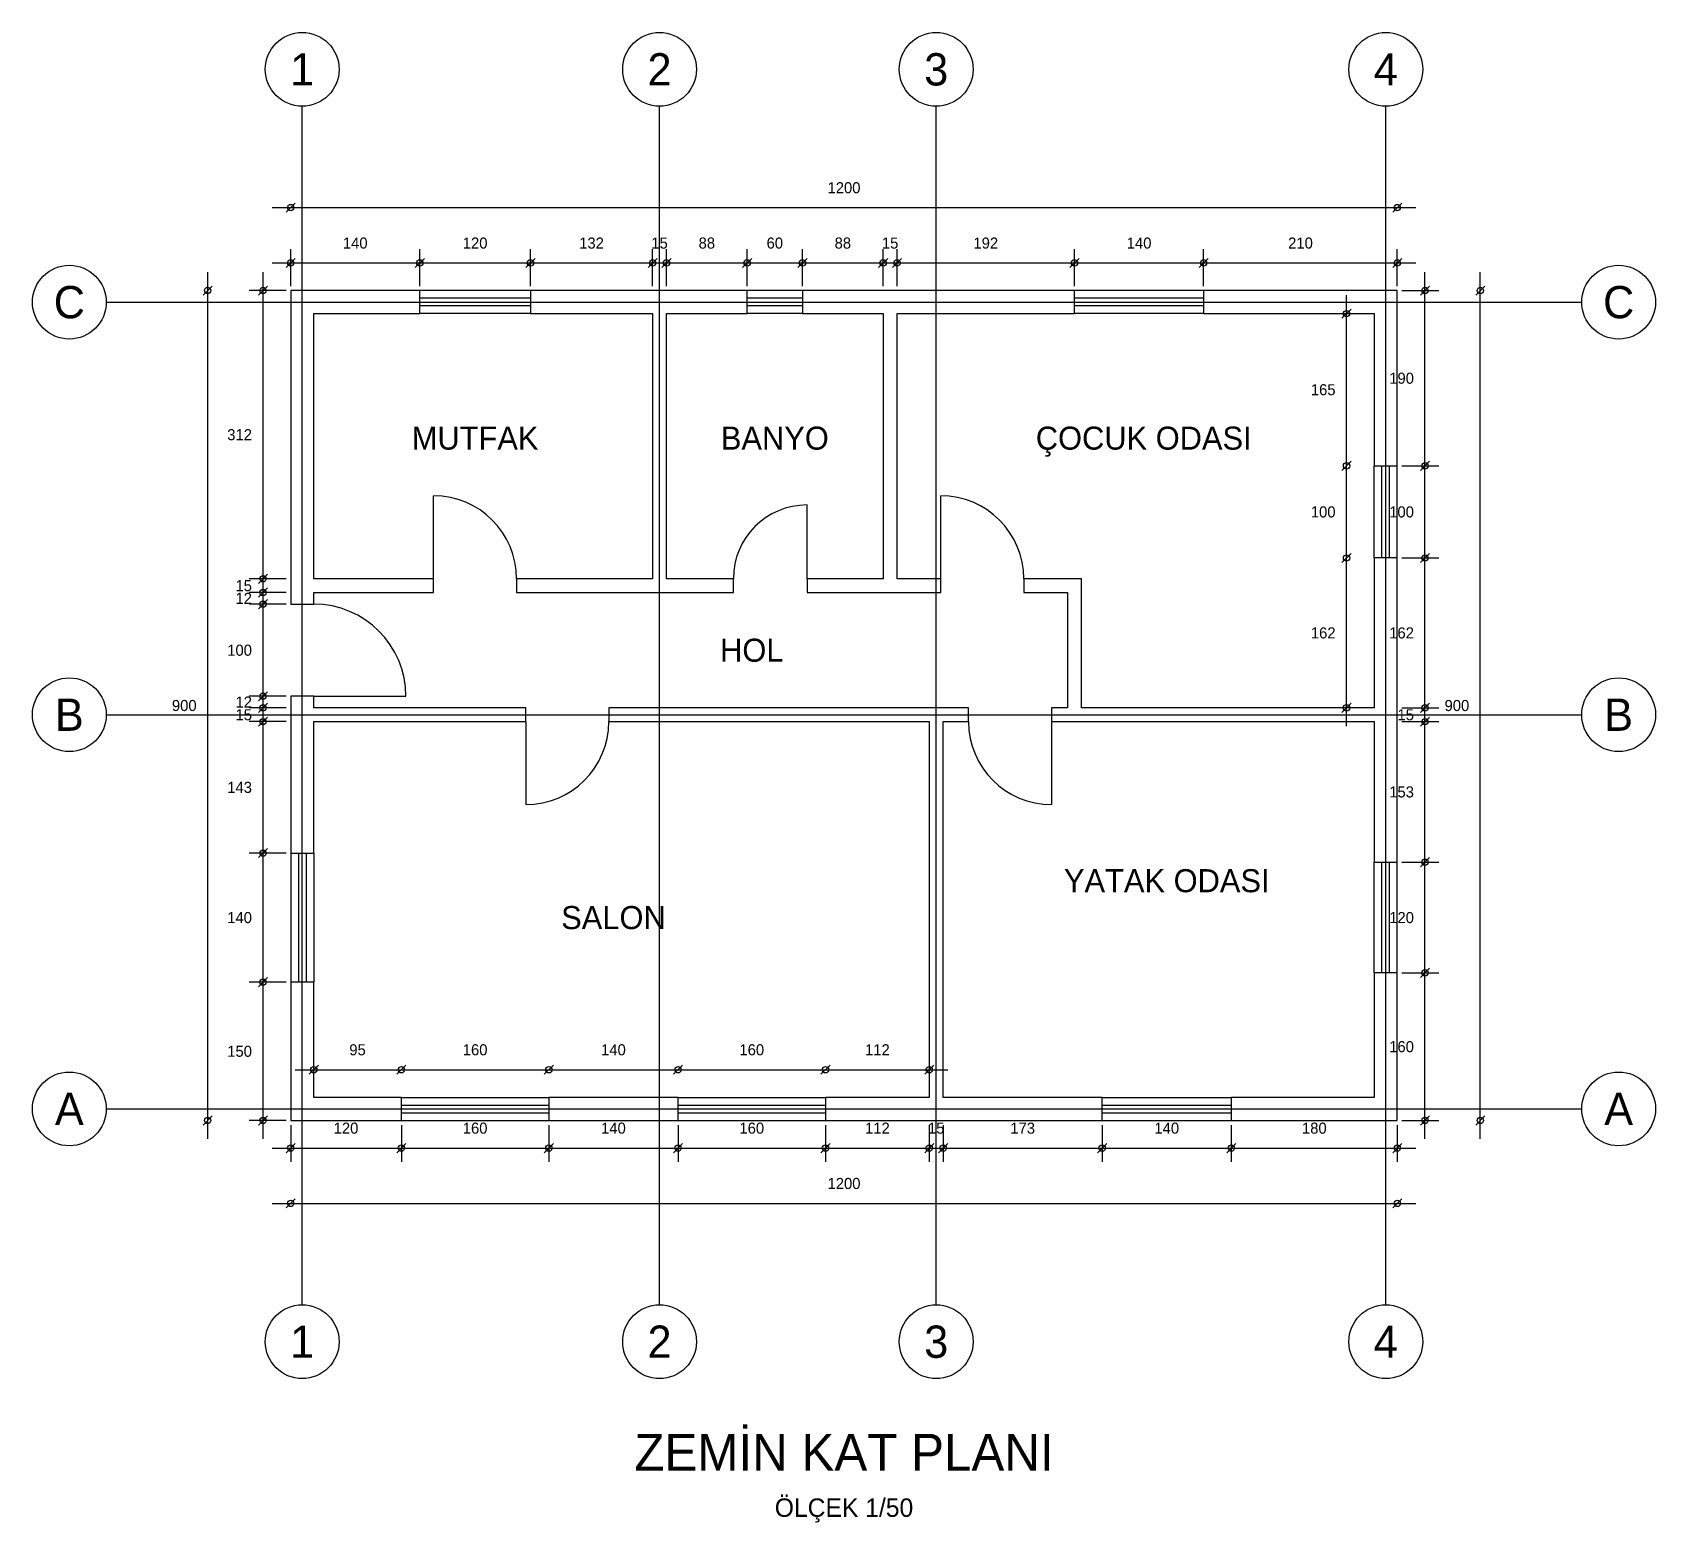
# Model space of a CAD drawing. Header units: centimetres. Extents: x 720 to 2480, y 564 to 2180.
import ezdxf
from ezdxf.enums import TextEntityAlignment as Align

# ---------------------------------------------------------------- set-up
doc = ezdxf.new("R2010")
doc.units = ezdxf.units.CM
doc.header["$LTSCALE"] = 20
for name, color, linetype in [('AKS', 1, 'Continuous'), ('DUVAR', 7, 'Continuous'), ('KAPI', 2, 'Continuous'), ('OLCU', 3, 'Continuous'), ('PENCERE', 4, 'Continuous'), ('YAZI', 7, 'Continuous')]:
    doc.layers.add(name, color=color, linetype=linetype)

msp = doc.modelspace()

# ---------------------------------------------------------------- linework, layer by layer
at = {"layer": 'AKS'}
for p, q in [((1012.5, 800), (1012.5, 2100)), ((1400, 800), (1400, 2100)), ((1700, 800), (1700, 2100)), ((2187.5, 800), (2187.5, 2100)), ((800, 1887.5), (2400, 1887.5)), ((800, 1440), (2400, 1440)), ((800, 1012.5), (2400, 1012.5))]:
    msp.add_line(p, q, dxfattribs=at)
for centre in [(1012.5, 2140), (1400, 2140), (1700, 2140), (2187.5, 2140), (760, 1887.5), (2440, 1887.5), (760, 1440), (2440, 1440), (760, 1012.5), (2440, 1012.5), (1012.5, 760), (1400, 760), (1700, 760), (2187.5, 760)]:
    msp.add_circle(centre, 40, dxfattribs=at)
at = {"layer": 'DUVAR'}
for points in [[(1000, 1560), (1025, 1560), (1025, 1572.5), (1155, 1572.5), (1155, 1587.5), (1025, 1587.5), (1025, 1875), (1140, 1875), (1140, 1900), (1000, 1900)], [(1245, 1572.5), (1480, 1572.5), (1480, 1587.5), (1407.5, 1587.5), (1407.5, 1875), (1495, 1875), (1495, 1900), (1260, 1900), (1260, 1875), (1392.5, 1875), (1392.5, 1587.5), (1245, 1587.5)], [(1560, 1572.5), (1705, 1572.5), (1705, 1587.5), (1657.5, 1587.5), (1657.5, 1875), (1850, 1875), (1850, 1900), (1555, 1900), (1555, 1875), (1642.5, 1875), (1642.5, 1587.5), (1560, 1587.5)], [(2175, 1710), (2200, 1710), (2200, 1900), (1990, 1900), (1990, 1875), (2175, 1875)], [(2175, 1280), (2200, 1280), (2200, 1610), (2175, 1610), (2175, 1447.5), (1857.5, 1447.5), (1857.5, 1587.5), (1795, 1587.5), (1795, 1572.5), (1842.5, 1572.5), (1842.5, 1447.5), (1825, 1447.5), (1825, 1432.5), (2175, 1432.5)], [(1000, 1290), (1025, 1290), (1025, 1432.5), (1255, 1432.5), (1255, 1447.5), (1025, 1447.5), (1025, 1460), (1000, 1460)], [(1580, 1000), (1880, 1000), (1880, 1025), (1707.5, 1025), (1707.5, 1432.5), (1735, 1432.5), (1735, 1447.5), (1345, 1447.5), (1345, 1432.5), (1692.5, 1432.5), (1692.5, 1025), (1580, 1025)], [(1000, 1000), (1120, 1000), (1120, 1025), (1025, 1025), (1025, 1150), (1000, 1150)], [(2020, 1000), (2200, 1000), (2200, 1160), (2175, 1160), (2175, 1025), (2020, 1025)], [(1280, 1000), (1420, 1000), (1420, 1025), (1280, 1025)]]:
    msp.add_lwpolyline(points, close=True, dxfattribs=at)
at = {"layer": 'KAPI'}
for p, q in [((1155, 1587.5), (1155, 1677.5)), ((1705, 1587.5), (1705, 1677.5)), ((1560, 1587.5), (1560, 1667.5)), ((1025, 1460), (1125, 1460)), ((1255, 1432.5), (1255, 1342.5)), ((1825, 1432.5), (1825, 1342.5))]:
    msp.add_line(p, q, dxfattribs=at)
for centre, radius, start, end in [((1155, 1587.5), 90, 0, 90), ((1705, 1587.5), 90, 0, 90), ((1560, 1587.5), 80, 90, 180), ((1025, 1460), 100, 0, 90), ((1255, 1432.5), 90, 270, 0), ((1825, 1432.5), 90, 180, 270)]:
    msp.add_arc(centre, radius, start, end, dxfattribs=at)
at = {"layer": 'OLCU'}
for p, q in [((980, 1990), (2220, 1990)), ((995, 1985), (1005, 1995)), ((2195, 1985), (2205, 1995)), ((1000, 1905), (1000, 1945)), ((1140, 1905), (1140, 1945)), ((1260, 1905), (1260, 1945)), ((1392.5, 1905), (1392.5, 1945)), ((1407.5, 1905), (1407.5, 1945)), ((1495, 1905), (1495, 1945)), ((1555, 1905), (1555, 1945)), ((1642.5, 1905), (1642.5, 1945)), ((1657.5, 1905), (1657.5, 1945)), ((1850, 1905), (1850, 1945)), ((1990, 1905), (1990, 1945)), ((2200, 1905), (2200, 1945)), ((910, 980), (910, 1920)), ((970, 980), (970, 1920)), ((980, 1930), (2220, 1930)), ((995, 1925), (1005, 1935)), ((1135, 1925), (1145, 1935)), ((1255, 1925), (1265, 1935)), ((1387.5, 1925), (1397.5, 1935)), ((1402.5, 1925), (1412.5, 1935)), ((1490, 1925), (1500, 1935)), ((1550, 1925), (1560, 1935)), ((1637.5, 1925), (1647.5, 1935)), ((1652.5, 1925), (1662.5, 1935)), ((1845, 1925), (1855, 1935)), ((1985, 1925), (1995, 1935)), ((2195, 1925), (2205, 1935)), ((2230, 980), (2230, 1920)), ((2290, 980), (2290, 1920)), ((905, 1895), (915, 1905)), ((965, 1895), (975, 1905)), ((2225, 1895), (2235, 1905)), ((2285, 1895), (2295, 1905)), ((995, 1900), (955, 1900)), ((2145, 1427.5), (2145, 1895)), ((2205, 1900), (2245, 1900)), ((2140, 1870), (2150, 1880)), ((2140, 1705), (2150, 1715)), ((2205, 1710), (2245, 1710)), ((2225, 1705), (2235, 1715)), ((2140, 1605), (2150, 1615)), ((2205, 1610), (2245, 1610)), ((2225, 1605), (2235, 1615)), ((995, 1587.5), (955, 1587.5)), ((965, 1582.5), (975, 1592.5)), ((995, 1572.5), (955, 1572.5)), ((965, 1567.5), (975, 1577.5)), ((995, 1560), (955, 1560)), ((965, 1555), (975, 1565)), ((965, 1455), (975, 1465)), ((995, 1460), (955, 1460)), ((995, 1447.5), (955, 1447.5)), ((965, 1442.5), (975, 1452.5)), ((2140, 1442.5), (2150, 1452.5)), ((2205, 1447.5), (2245, 1447.5)), ((2225, 1442.5), (2235, 1452.5)), ((995, 1432.5), (955, 1432.5)), ((965, 1427.5), (975, 1437.5)), ((2205, 1432.5), (2245, 1432.5)), ((2225, 1427.5), (2235, 1437.5)), ((995, 1290), (955, 1290)), ((965, 1285), (975, 1295)), ((2225, 1275), (2235, 1285)), ((2205, 1280), (2245, 1280)), ((2225, 1155), (2235, 1165)), ((995, 1150), (955, 1150)), ((965, 1145), (975, 1155)), ((2205, 1160), (2245, 1160)), ((1020, 1050), (1030, 1060)), ((1115, 1050), (1125, 1060)), ((1275, 1050), (1285, 1060)), ((1415, 1050), (1425, 1060)), ((1575, 1050), (1585, 1060)), ((1687.5, 1050), (1697.5, 1060)), ((1005, 1055), (1712.5, 1055)), ((905, 995), (915, 1005)), ((965, 995), (975, 1005)), ((2225, 995), (2235, 1005)), ((2285, 995), (2295, 1005)), ((995, 1000), (955, 1000)), ((1000, 995), (1000, 955)), ((1120, 995), (1120, 955)), ((1280, 995), (1280, 955)), ((1420, 995), (1420, 955)), ((1580, 995), (1580, 955)), ((1692.5, 995), (1692.5, 955)), ((1707.5, 995), (1707.5, 955)), ((1880, 995), (1880, 955)), ((2020, 995), (2020, 955)), ((2200, 995), (2200, 955)), ((2205, 1000), (2245, 1000)), ((980, 970), (2220, 970)), ((995, 965), (1005, 975)), ((1115, 965), (1125, 975)), ((1275, 965), (1285, 975)), ((1415, 965), (1425, 975)), ((1575, 965), (1585, 975)), ((1687.5, 965), (1697.5, 975)), ((1702.5, 965), (1712.5, 975)), ((1875, 965), (1885, 975)), ((2015, 965), (2025, 975)), ((2195, 965), (2205, 975)), ((980, 910), (2220, 910)), ((995, 905), (1005, 915)), ((2195, 905), (2205, 915))]:
    msp.add_line(p, q, dxfattribs=at)
for centre in [(1000, 1990), (2200, 1990), (1000, 1930), (1140, 1930), (1260, 1930), (1392.5, 1930), (1407.5, 1930), (1495, 1930), (1555, 1930), (1642.5, 1930), (1657.5, 1930), (1850, 1930), (1990, 1930), (2200, 1930), (910, 1900), (970, 1900), (2230, 1900), (2290, 1900), (2145, 1875), (2145, 1710), (2230, 1710), (2145, 1610), (2230, 1610), (970, 1587.5), (970, 1572.5), (970, 1560), (970, 1460), (970, 1447.5), (2145, 1447.5), (2230, 1447.5), (970, 1432.5), (2230, 1432.5), (970, 1290), (2230, 1280), (2230, 1160), (970, 1150), (1025, 1055), (1120, 1055), (1280, 1055), (1420, 1055), (1580, 1055), (1692.5, 1055), (910, 1000), (970, 1000), (2230, 1000), (2290, 1000), (1000, 970), (1120, 970), (1280, 970), (1420, 970), (1580, 970), (1692.5, 970), (1707.5, 970), (1880, 970), (2020, 970), (2200, 970), (1000, 910), (2200, 910)]:
    msp.add_circle(centre, 3.5, dxfattribs=at)
at = {"layer": 'PENCERE'}
for p, q in [((1260, 1900), (1140, 1900)), ((1260, 1891.666667), (1140, 1891.666667)), ((1260, 1883.333333), (1140, 1883.333333)), ((1555, 1900), (1495, 1900)), ((1555, 1891.666667), (1495, 1891.666667)), ((1555, 1883.333333), (1495, 1883.333333)), ((1990, 1900), (1850, 1900)), ((1990, 1891.666667), (1850, 1891.666667)), ((1990, 1883.333333), (1850, 1883.333333)), ((1260, 1875), (1140, 1875)), ((1555, 1875), (1495, 1875)), ((1990, 1875), (1850, 1875)), ((2175, 1610), (2175, 1710)), ((2183.333333, 1610), (2183.333333, 1710)), ((2191.666667, 1610), (2191.666667, 1710)), ((2200, 1610), (2200, 1710)), ((1000, 1290), (1000, 1150)), ((1008.333333, 1290), (1008.333333, 1150)), ((1016.666667, 1290), (1016.666667, 1150)), ((1025, 1290), (1025, 1150)), ((2175, 1160), (2175, 1280)), ((2183.333333, 1160), (2183.333333, 1280)), ((2191.666667, 1160), (2191.666667, 1280)), ((2200, 1160), (2200, 1280)), ((1120, 1025), (1280, 1025)), ((1420, 1025), (1580, 1025)), ((1880, 1025), (2020, 1025)), ((1120, 1016.666667), (1280, 1016.666667)), ((1120, 1008.333333), (1280, 1008.333333)), ((1420, 1016.666667), (1580, 1016.666667)), ((1420, 1008.333333), (1580, 1008.333333)), ((1880, 1016.666667), (2020, 1016.666667)), ((1880, 1008.333333), (2020, 1008.333333)), ((1120, 1000), (1280, 1000)), ((1420, 1000), (1580, 1000)), ((1880, 1000), (2020, 1000))]:
    msp.add_line(p, q, dxfattribs=at)

# ---------------------------------------------------------------- texts
at = {"layer": 'AKS'}
for s, p in [('1', (1012.5, 2140)), ('2', (1400, 2140)), ('3', (1700, 2140)), ('4', (2187.5, 2140)), ('C', (760, 1887.5)), ('C', (2440, 1887.5)), ('B', (760, 1440)), ('B', (2440, 1440)), ('A', (760, 1012.5)), ('A', (2440, 1012.5)), ('1', (1012.5, 760)), ('2', (1400, 760)), ('3', (1700, 760)), ('4', (2187.5, 760))]:
    msp.add_text(s, height=35, dxfattribs=at).set_placement(p, align=Align.MIDDLE_CENTER)
at = {"layer": 'OLCU'}
for s, p in [('1200', (1600, 2002)), ('140', (1070, 1942)), ('120', (1200, 1942)), ('132', (1326.25, 1942)), ('15', (1400, 1942)), ('88', (1451.25, 1942)), ('60', (1525, 1942)), ('88', (1598.75, 1942)), ('15', (1650, 1942)), ('192', (1753.75, 1942)), ('140', (1920, 1942)), ('210', (2095, 1942)), ('95', (1072.5, 1067)), ('160', (1200, 1067)), ('140', (1350, 1067)), ('160', (1500, 1067)), ('112', (1636.25, 1067)), ('120', (1060, 982)), ('160', (1200, 982)), ('140', (1350, 982)), ('160', (1500, 982)), ('112', (1636.25, 982)), ('15', (1700, 982)), ('173', (1793.75, 982)), ('140', (1950, 982)), ('180', (2110, 982)), ('1200', (1600, 922))]:
    msp.add_text(s, height=12, dxfattribs=at).set_placement(p, align=Align.BOTTOM_CENTER)
for s, p in [('165', (2133, 1792.5)), ('190', (2218, 1805)), ('312', (958, 1743.75)), ('100', (2133, 1660)), ('100', (2218, 1660)), ('15', (958, 1580)), ('12', (958, 1566.25)), ('162', (2133, 1528.75)), ('162', (2218, 1528.75)), ('100', (958, 1510)), ('900', (898, 1450)), ('12', (958, 1453.75)), ('15', (958, 1440)), ('15', (2218, 1440)), ('900', (2278, 1450)), ('143', (958, 1361.25)), ('153', (2218, 1356.25)), ('140', (958, 1220)), ('120', (2218, 1220)), ('150', (958, 1075)), ('160', (2218, 1080))]:
    msp.add_text(s, height=12, dxfattribs=at).set_placement(p, align=Align.MIDDLE_RIGHT)
at = {"layer": 'YAZI'}
for s, height, p in [('MUTFAK', 25, (1200, 1740)), ('BANYO', 25, (1525, 1740)), ('ÇOCUK ODASI', 25, (1925, 1740)), ('HOL', 25, (1500, 1510)), ('YATAK ODASI', 25, (1950, 1260)), ('SALON', 25, (1350, 1220)), ('ZEMİN KAT PLANI', 40, (1600, 640)), ('ÖLÇEK 1/50', 20, (1600, 580))]:
    msp.add_text(s, height=height, dxfattribs=at).set_placement(p, align=Align.MIDDLE_CENTER)

doc.saveas('drawing.dxf')
